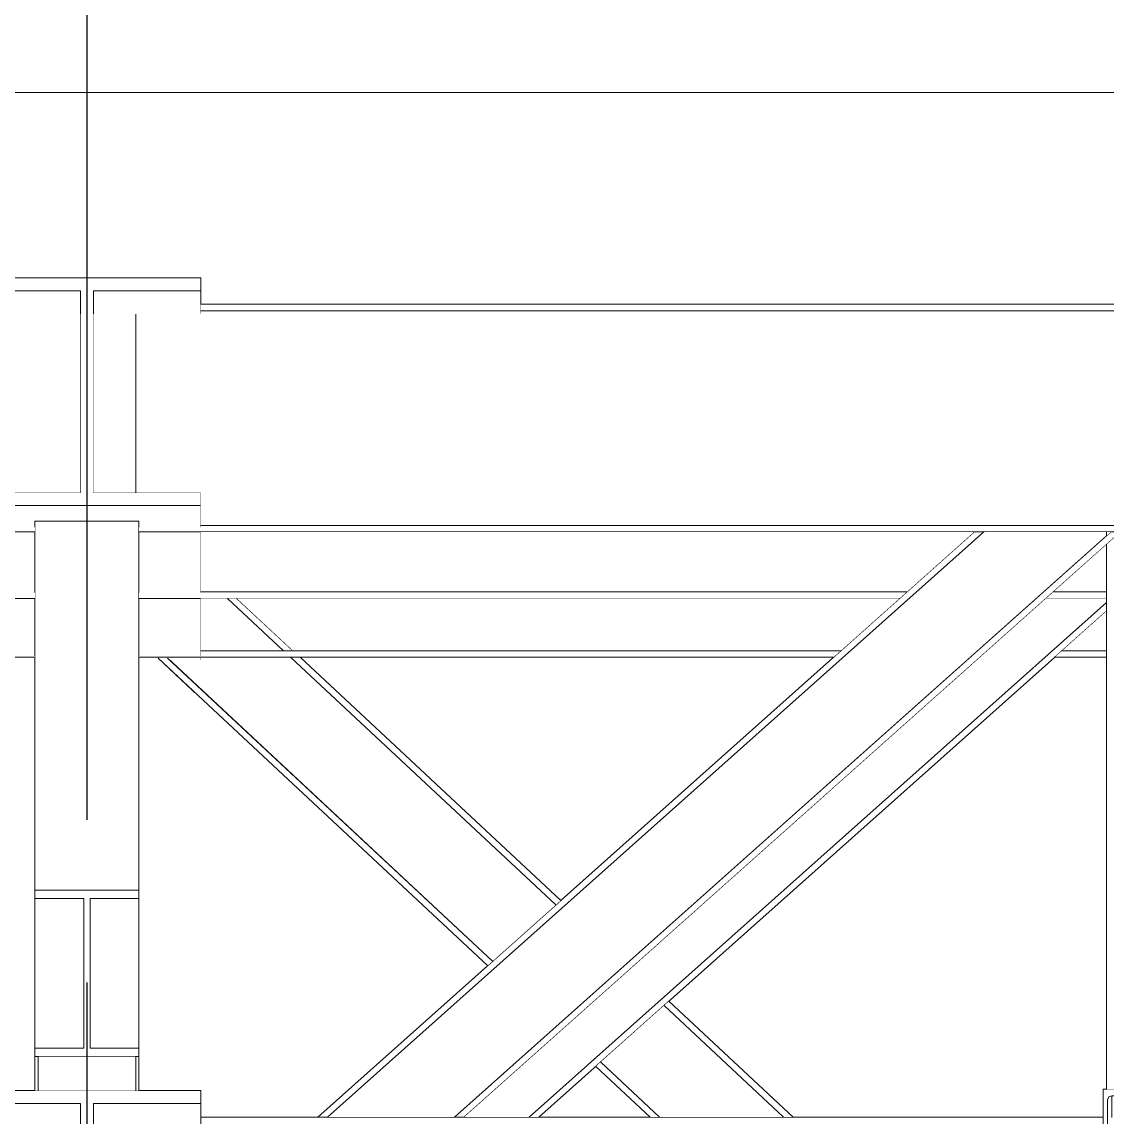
# Model space of a CAD drawing. Extents: x -3080 to 28500, y -1326 to 31609.
# Drawn here: x 18470 to 18636.8, y 28435.1 to 28603.5 of the extents above; entities that cross this region are included whole.
import ezdxf
from ezdxf.xclip import XClip

# ---------------------------------------------------------------- set-up
doc = ezdxf.new("R2010")
doc.units = 0
doc.header["$LTSCALE"] = 100
doc.header["$XCLIPFRAME"] = 2
doc.linetypes.add('188K-SM-07-F10-MECH-CR PIPE-Y2257103$0$X-S-FAB_SL ALL$0$COL-CEN-LIN', pattern=[3.25, 2.5, -0.25, 0.25, -0.25])
doc.linetypes.add('188K-SM-07-F10-MECH-CR PIPE-Y2257103$0$X-S-FAB_SL ALL$0$Wipeout_Contour', pattern=[1, 0, -1])
for name, color, linetype in [('0-xref', 8, 'Continuous'), ('188K-SM-07-F10-MECH-CR PIPE-Y2257103$0$X-S-FAB_SL ALL$0$A-ROOF', 7, 'Continuous'), ('188K-SM-07-F10-MECH-CR PIPE-Y2257103$0$X-S-FAB_SL ALL$0$ASP_1', 1, 'Continuous'), ('188K-SM-07-F10-MECH-CR PIPE-Y2257103$0$X-S-FAB_SL ALL$0$CCL', 15, '188K-SM-07-F10-MECH-CR PIPE-Y2257103$0$X-S-FAB_SL ALL$0$COL-CEN-LIN'), ('188K-SM-07-F10-MECH-CR PIPE-Y2257103$0$X-S-FAB_SL ALL$0$Hattch', 7, 'Continuous'), ('188K-SM-07-F10-MECH-CR PIPE-Y2257103$0$X-S-FAB_SL ALL$0$S-TRUSS', 7, 'Continuous')]:
    doc.layers.add(name, color=color, linetype=linetype)

# ---------------------------------------------------------------- blocks, each defined once
blk = doc.blocks.new('188K-SM-07-F10-MECH-CR PIPE-Y2257103$0$X-S-FAB_SL ALL$0$剖面元素_439_3', base_point=(23061.26, -8263.06))
at = {"color": 254, "linetype": '188K-SM-07-F10-MECH-CR PIPE-Y2257103$0$X-S-FAB_SL ALL$0$Wipeout_Contour', "lineweight": 0, "ltscale": 3803858.743980569}
blk.add_wipeout([(38233.76, -6001.22), (38233.76, -6029.83), (38595.06, -6029.83), (38595.06, -6029.64), (38607.46, -6029.64), (38607.46, -6029.83), (39003.81, -6029.83), (39003.81, -6029.71), (39038.81, -6029.71), (39038.81, -6029.83), (39435.06, -6029.83), (39435.06, -6029.64), (39447.46, -6029.64), (39447.46, -6029.83), (39843.76, -6029.83), (39843.76, -6029.71), (39878.76, -6029.71), (39878.76, -6029.83), (40275.06, -6029.83), (40275.06, -6029.64), (40287.46, -6029.64), (40287.46, -6029.83), (40683.76, -6029.83), (40683.76, -6029.71), (40718.76, -6029.71), (40718.76, -6029.83), (41115.06, -6029.83), (41115.06, -6029.64), (41127.46, -6029.64), (41127.46, -6029.83), (41523.76, -6029.83), (41523.76, -6029.71), (41558.76, -6029.71), (41558.76, -6029.83), (41955.06, -6029.83), (41955.06, -6029.64), (41967.46, -6029.64), (41967.46, -6029.83), (42363.76, -6029.83), (42363.76, -6029.71), (42398.76, -6029.71), (42398.76, -6029.83), (42795.06, -6029.83), (42795.06, -6029.64), (42807.46, -6029.64), (42807.46, -6029.83), (43203.76, -6029.83), (43203.76, -6029.71), (43238.76, -6029.71), (43238.76, -6029.83), (43635.06, -6029.83), (43635.06, -6029.64), (43647.46, -6029.64), (43647.46, -6029.83), (44043.76, -6029.83), (44043.76, -6029.71), (44078.76, -6029.71), (44078.76, -6029.83), (44475.06, -6029.83), (44475.06, -6029.64), (44487.46, -6029.64), (44487.46, -6029.83), (44883.76, -6029.83), (44883.76, -6029.71), (44918.76, -6029.71), (44918.76, -6029.83), (45315.06, -6029.83), (45315.06, -6029.64), (45327.46, -6029.64), (45327.46, -6029.83), (45723.76, -6029.83), (45723.76, -6029.71), (45758.76, -6029.71), (45758.76, -6029.83), (46155.06, -6029.83), (46155.06, -6029.64), (46167.46, -6029.64), (46167.46, -6029.83), (46563.76, -6029.83), (46563.76, -6029.71), (46598.76, -6029.71), (46598.76, -6029.83), (46995.06, -6029.83), (46995.06, -6029.64), (47007.46, -6029.64), (47007.46, -6029.83), (47376.26, -6029.83), (47376.26, -6001.22)], dxfattribs=at).dxf.layer = '188K-SM-07-F10-MECH-CR PIPE-Y2257103$0$X-S-FAB_SL ALL$0$Hattch'
at = {"layer": '188K-SM-07-F10-MECH-CR PIPE-Y2257103$0$X-S-FAB_SL ALL$0$A-ROOF', "color": 6, "lineweight": 0}
blk.add_line((47418.76, -6001.22), (38233.76, -6001.22), dxfattribs=at)
blk = doc.blocks.new('188K-SM-07-F10-MECH-CR PIPE-Y2257103$0$X-S-FAB_SL ALL$0$剖面元素_669_3', base_point=(23061.26, -8263.06))
at = {"layer": '188K-SM-07-F10-MECH-CR PIPE-Y2257103$0$X-S-FAB_SL ALL$0$S-TRUSS', "color": 3, "lineweight": 0}
for p, q in [((41558.76, -6029.71), (41523.76, -6029.71)), ((41540.26, -6062.73), (41523.76, -6062.73)), ((41558.76, -6062.73), (41542.26, -6062.73)), ((41558.76, -6154.69), (41523.76, -6154.69))]:
    blk.add_line(p, q, dxfattribs=at)
at = {"color": 254, "linetype": '188K-SM-07-F10-MECH-CR PIPE-Y2257103$0$X-S-FAB_SL ALL$0$Wipeout_Contour', "lineweight": 0, "ltscale": 167871.915702}
blk.add_wipeout([(41523.76, -6035.28), (41540.26, -6035.28), (41540.26, -6031.71), (41523.76, -6031.71)], dxfattribs=at).dxf.layer = '188K-SM-07-F10-MECH-CR PIPE-Y2257103$0$X-S-FAB_SL ALL$0$Hattch'
at = {"color": 254, "linetype": '188K-SM-07-F10-MECH-CR PIPE-Y2257103$0$X-S-FAB_SL ALL$0$Wipeout_Contour', "lineweight": 0, "ltscale": 167945.147333}
blk.add_wipeout([(41542.26, -6031.71), (41542.26, -6035.28), (41558.76, -6035.28), (41558.76, -6031.71)], dxfattribs=at).dxf.layer = '188K-SM-07-F10-MECH-CR PIPE-Y2257103$0$X-S-FAB_SL ALL$0$Hattch'
at = {"color": 254, "linetype": '188K-SM-07-F10-MECH-CR PIPE-Y2257103$0$X-S-FAB_SL ALL$0$Wipeout_Contour', "lineweight": 0, "ltscale": 167881.120993}
blk.add_wipeout([(41523.76, -6068.78), (41523.76, -6078.15), (41533.26, -6078.15), (41533.26, -6068.78)], dxfattribs=at).dxf.layer = '188K-SM-07-F10-MECH-CR PIPE-Y2257103$0$X-S-FAB_SL ALL$0$Hattch'
at = {"color": 254, "linetype": '188K-SM-07-F10-MECH-CR PIPE-Y2257103$0$X-S-FAB_SL ALL$0$Wipeout_Contour', "lineweight": 0, "ltscale": 167886.9085}
blk.add_wipeout([(41533.26, -6079.02), (41523.76, -6079.02), (41523.76, -6087.89), (41533.26, -6087.89)], dxfattribs=at).dxf.layer = '188K-SM-07-F10-MECH-CR PIPE-Y2257103$0$X-S-FAB_SL ALL$0$Hattch'
at = {"color": 254, "linetype": '188K-SM-07-F10-MECH-CR PIPE-Y2257103$0$X-S-FAB_SL ALL$0$Wipeout_Contour', "lineweight": 0, "ltscale": 167987.832039}
blk.add_wipeout([(41549.26, -6079.02), (41549.26, -6087.89), (41558.76, -6087.89), (41558.76, -6079.02)], dxfattribs=at).dxf.layer = '188K-SM-07-F10-MECH-CR PIPE-Y2257103$0$X-S-FAB_SL ALL$0$Hattch'
at = {"color": 254, "linetype": '188K-SM-07-F10-MECH-CR PIPE-Y2257103$0$X-S-FAB_SL ALL$0$Wipeout_Contour', "lineweight": 0, "ltscale": 167944.514866}
blk.add_wipeout([(41540.26, -6156.69), (41523.76, -6156.69), (41523.76, -6160.26), (41540.26, -6160.26)], dxfattribs=at).dxf.layer = '188K-SM-07-F10-MECH-CR PIPE-Y2257103$0$X-S-FAB_SL ALL$0$Hattch'
at = {"color": 254, "linetype": '188K-SM-07-F10-MECH-CR PIPE-Y2257103$0$X-S-FAB_SL ALL$0$Wipeout_Contour', "lineweight": 0, "ltscale": 168017.714851}
blk.add_wipeout([(41542.26, -6156.69), (41542.26, -6160.26), (41558.76, -6160.26), (41558.76, -6156.69)], dxfattribs=at).dxf.layer = '188K-SM-07-F10-MECH-CR PIPE-Y2257103$0$X-S-FAB_SL ALL$0$Hattch'
at = {"layer": '188K-SM-07-F10-MECH-CR PIPE-Y2257103$0$X-S-FAB_SL ALL$0$S-TRUSS', "color": 3, "lineweight": 0}
for p, q in [((41558.76, -6029.71), (41558.76, -6031.71)), ((41540.26, -6031.71), (41523.76, -6031.71)), ((41540.26, -6031.71), (41540.26, -6062.73)), ((41542.26, -6031.71), (41542.26, -6062.73)), ((41558.76, -6031.71), (41542.26, -6031.71)), ((41558.76, -6154.69), (41558.76, -6156.69)), ((41540.26, -6156.69), (41523.76, -6156.69)), ((41540.26, -6156.69), (41540.26, -6187.71)), ((41542.26, -6156.69), (41542.26, -6187.71)), ((41558.76, -6156.69), (41542.26, -6156.69))]:
    blk.add_line(p, q, dxfattribs=at)
at = {"layer": '188K-SM-07-F10-MECH-CR PIPE-Y2257103$0$X-S-FAB_SL ALL$0$S-TRUSS', "color": 8, "lineweight": 0}
for p, q in [((41558.76, -6031.71), (41558.76, -6035.28)), ((41558.76, -6156.69), (41558.76, -6160.26))]:
    blk.add_line(p, q, dxfattribs=at)
at = {"color": 254, "linetype": '188K-SM-07-F10-MECH-CR PIPE-Y2257103$0$X-S-FAB_SL ALL$0$Wipeout_Contour', "lineweight": 0, "ltscale": 335855.892029}
blk.add_wipeout([(41558.76, -6064.73), (41523.76, -6064.73), (41523.76, -6068.07), (41533.26, -6068.07), (41533.26, -6067.12), (41549.26, -6067.12), (41549.26, -6068.07), (41558.76, -6068.07)], dxfattribs=at).dxf.layer = '188K-SM-07-F10-MECH-CR PIPE-Y2257103$0$X-S-FAB_SL ALL$0$Hattch'
at = {"color": 254, "linetype": '188K-SM-07-F10-MECH-CR PIPE-Y2257103$0$X-S-FAB_SL ALL$0$Wipeout_Contour', "lineweight": 0, "ltscale": 335779.186107}
blk.add_wipeout([(41523.76, -6088.06), (41523.76, -6088.46), (41528.61, -6088.46), (41528.86, -6088.22), (41530.33, -6088.22), (41524.59, -6093.57), (41533.26, -6093.57), (41533.26, -6088.06)], dxfattribs=at).dxf.layer = '188K-SM-07-F10-MECH-CR PIPE-Y2257103$0$X-S-FAB_SL ALL$0$Hattch'
at = {"color": 254, "linetype": '188K-SM-07-F10-MECH-CR PIPE-Y2257103$0$X-S-FAB_SL ALL$0$Wipeout_Contour', "lineweight": 0, "ltscale": 335983.976787}
blk.add_wipeout([(41549.26, -6088.06), (41549.26, -6093.57), (41557.93, -6093.57), (41552.2, -6088.22), (41553.67, -6088.22), (41553.92, -6088.46), (41558.76, -6088.46), (41558.76, -6088.06)], dxfattribs=at).dxf.layer = '188K-SM-07-F10-MECH-CR PIPE-Y2257103$0$X-S-FAB_SL ALL$0$Hattch'
at = {"layer": '188K-SM-07-F10-MECH-CR PIPE-Y2257103$0$X-S-FAB_SL ALL$0$S-TRUSS', "color": 3, "lineweight": 0}
for p, q in [((41558.76, -6062.73), (41558.76, -6064.73)), ((41558.76, -6064.73), (41523.76, -6064.73))]:
    blk.add_line(p, q, dxfattribs=at)
at = {"layer": '188K-SM-07-F10-MECH-CR PIPE-Y2257103$0$X-S-FAB_SL ALL$0$S-TRUSS', "color": 8, "lineweight": 0}
for p, q in [((41558.76, -6079.02), (41558.76, -6087.89)), ((41558.76, -6088.06), (41558.76, -6088.46))]:
    blk.add_line(p, q, dxfattribs=at)
at = {"color": 254, "linetype": '188K-SM-07-F10-MECH-CR PIPE-Y2257103$0$X-S-FAB_SL ALL$0$Wipeout_Contour', "lineweight": 0, "ltscale": 167982.04802}
blk.add_wipeout([(41549.26, -6068.78), (41549.26, -6078.15), (41558.76, -6078.15), (41558.76, -6068.78)], dxfattribs=at).dxf.layer = '188K-SM-07-F10-MECH-CR PIPE-Y2257103$0$X-S-FAB_SL ALL$0$Hattch'
at = {"layer": '188K-SM-07-F10-MECH-CR PIPE-Y2257103$0$X-S-FAB_SL ALL$0$S-TRUSS', "color": 8, "lineweight": 0}
for p, q in [((41558.76, -6064.73), (41558.76, -6068.07)), ((41558.76, -6068.78), (41558.76, -6078.15))]:
    blk.add_line(p, q, dxfattribs=at)
blk = doc.blocks.new('188K-SM-07-F10-MECH-CR PIPE-Y2257103$0$X-S-FAB_SL ALL$0$剖面元素_670_3', base_point=(23061.26, -8263.06))
at = {"color": 254, "linetype": '188K-SM-07-F10-MECH-CR PIPE-Y2257103$0$X-S-FAB_SL ALL$0$Wipeout_Contour', "lineweight": 0, "ltscale": 167938.433167}
blk.add_wipeout([(41533.26, -6103.41), (41549.26, -6103.41), (41549.26, -6067.12), (41533.26, -6067.12)], dxfattribs=at).dxf.layer = '188K-SM-07-F10-MECH-CR PIPE-Y2257103$0$X-S-FAB_SL ALL$0$Hattch'
at = {"color": 254, "linetype": '188K-SM-07-F10-MECH-CR PIPE-Y2257103$0$X-S-FAB_SL ALL$0$Wipeout_Contour', "lineweight": 0, "ltscale": 167951.529285}
blk.add_wipeout([(41533.26, -6125.14), (41533.26, -6148.18), (41540.76, -6148.18), (41540.76, -6125.14)], dxfattribs=at).dxf.layer = '188K-SM-07-F10-MECH-CR PIPE-Y2257103$0$X-S-FAB_SL ALL$0$Hattch'
at = {"color": 254, "linetype": '188K-SM-07-F10-MECH-CR PIPE-Y2257103$0$X-S-FAB_SL ALL$0$Wipeout_Contour', "lineweight": 0, "ltscale": 167985.164264}
blk.add_wipeout([(41541.76, -6148.18), (41549.26, -6148.18), (41549.26, -6125.14), (41541.76, -6125.14)], dxfattribs=at).dxf.layer = '188K-SM-07-F10-MECH-CR PIPE-Y2257103$0$X-S-FAB_SL ALL$0$Hattch'
at = {"color": 254, "linetype": '188K-SM-07-F10-MECH-CR PIPE-Y2257103$0$X-S-FAB_SL ALL$0$Wipeout_Contour', "lineweight": 0, "ltscale": 167946.696626}
blk.add_wipeout([(41533.26, -6149.46), (41533.26, -6154.69), (41533.76, -6154.69), (41533.76, -6149.46)], dxfattribs=at).dxf.layer = '188K-SM-07-F10-MECH-CR PIPE-Y2257103$0$X-S-FAB_SL ALL$0$Hattch'
at = {"color": 254, "linetype": '188K-SM-07-F10-MECH-CR PIPE-Y2257103$0$X-S-FAB_SL ALL$0$Wipeout_Contour', "lineweight": 0, "ltscale": 168008.02771}
blk.add_wipeout([(41548.76, -6154.69), (41549.26, -6154.69), (41549.26, -6149.46), (41548.76, -6149.46)], dxfattribs=at).dxf.layer = '188K-SM-07-F10-MECH-CR PIPE-Y2257103$0$X-S-FAB_SL ALL$0$Hattch'
at = {"layer": '188K-SM-07-F10-MECH-CR PIPE-Y2257103$0$X-S-FAB_SL ALL$0$S-TRUSS', "color": 8, "lineweight": 0}
for p, q in [((41549.26, -6067.12), (41533.26, -6067.12)), ((41533.26, -6148.18), (41533.26, -6125.14)), ((41549.26, -6148.18), (41549.26, -6125.14)), ((41533.26, -6149.46), (41533.26, -6154.69)), ((41549.26, -6149.46), (41549.26, -6154.69))]:
    blk.add_line(p, q, dxfattribs=at)
at = {"layer": '188K-SM-07-F10-MECH-CR PIPE-Y2257103$0$X-S-FAB_SL ALL$0$S-TRUSS', "color": 3, "lineweight": 0}
for p, q in [((41540.76, -6125.14), (41533.26, -6125.14)), ((41540.76, -6125.14), (41540.76, -6148.18)), ((41541.76, -6125.14), (41541.76, -6148.18)), ((41549.26, -6125.14), (41541.76, -6125.14)), ((41533.26, -6148.18), (41533.26, -6149.46)), ((41540.76, -6148.18), (41533.26, -6148.18)), ((41549.26, -6148.18), (41541.76, -6148.18)), ((41549.26, -6148.18), (41549.26, -6149.46)), ((41549.26, -6149.46), (41533.26, -6149.46))]:
    blk.add_line(p, q, dxfattribs=at)
at = {"color": 254, "linetype": '188K-SM-07-F10-MECH-CR PIPE-Y2257103$0$X-S-FAB_SL ALL$0$Wipeout_Contour', "lineweight": 0, "ltscale": 167954.909714}
blk.add_wipeout([(41533.26, -6103.41), (41533.26, -6123.86), (41549.26, -6123.86), (41549.26, -6103.41)], dxfattribs=at).dxf.layer = '188K-SM-07-F10-MECH-CR PIPE-Y2257103$0$X-S-FAB_SL ALL$0$Hattch'
at = {"layer": '188K-SM-07-F10-MECH-CR PIPE-Y2257103$0$X-S-FAB_SL ALL$0$S-TRUSS', "color": 8, "lineweight": 0}
for p, q in [((41533.26, -6103.41), (41533.26, -6067.12)), ((41549.26, -6103.41), (41549.26, -6067.12)), ((41533.26, -6123.86), (41533.26, -6103.41)), ((41549.26, -6123.86), (41549.26, -6103.41))]:
    blk.add_line(p, q, dxfattribs=at)
at = {"layer": '188K-SM-07-F10-MECH-CR PIPE-Y2257103$0$X-S-FAB_SL ALL$0$S-TRUSS', "color": 3, "lineweight": 0}
for p, q in [((41533.26, -6123.86), (41533.26, -6125.14)), ((41549.26, -6123.86), (41533.26, -6123.86)), ((41549.26, -6123.86), (41549.26, -6125.14))]:
    blk.add_line(p, q, dxfattribs=at)
blk = doc.blocks.new('188K-SM-07-F10-MECH-CR PIPE-Y2257103$0$X-S-FAB_SL ALL$0$剖面元素_751_3', base_point=(23061.26, -8263.06))
at = {"color": 254, "linetype": '188K-SM-07-F10-MECH-CR PIPE-Y2257103$0$X-S-FAB_SL ALL$0$Wipeout_Contour', "lineweight": 0, "ltscale": 997549.518285}
blk.add_wipeout([(40708.76, -6062.73), (40718.76, -6062.73), (40718.76, -6067.78), (41523.76, -6067.78), (41523.76, -6062.73), (41540.26, -6062.73), (41540.26, -6035.28), (41523.76, -6035.28), (41523.76, -6034.78), (41121.51, -6034.78), (41121.51, -6053.35), (41121.6, -6053.56), (41121.81, -6053.65), (41127.46, -6053.65), (41127.46, -6058.04), (41115.06, -6058.04), (41115.06, -6053.65), (41120.71, -6053.65), (41120.93, -6053.56), (41121.01, -6053.35), (41121.01, -6034.78), (40718.76, -6034.78), (40718.76, -6035.28), (40708.76, -6035.28)], dxfattribs=at).dxf.layer = '188K-SM-07-F10-MECH-CR PIPE-Y2257103$0$X-S-FAB_SL ALL$0$Hattch'
at = {"color": 254, "linetype": '188K-SM-07-F10-MECH-CR PIPE-Y2257103$0$X-S-FAB_SL ALL$0$Wipeout_Contour', "lineweight": 0, "ltscale": 167934.290378}
blk.add_wipeout([(41542.26, -6062.73), (41548.76, -6062.73), (41548.76, -6035.28), (41542.26, -6035.28)], dxfattribs=at).dxf.layer = '188K-SM-07-F10-MECH-CR PIPE-Y2257103$0$X-S-FAB_SL ALL$0$Hattch'
at = {"color": 254, "linetype": '188K-SM-07-F10-MECH-CR PIPE-Y2257103$0$X-S-FAB_SL ALL$0$Wipeout_Contour', "lineweight": 0, "ltscale": 332532.904657}
blk.add_wipeout([(40709.26, -6068.78), (41533.26, -6068.78), (41533.26, -6068.07), (41523.76, -6068.07), (41523.76, -6067.78), (40718.76, -6067.78), (40718.76, -6068.07), (40709.26, -6068.07)], dxfattribs=at).dxf.layer = '188K-SM-07-F10-MECH-CR PIPE-Y2257103$0$X-S-FAB_SL ALL$0$Hattch'
at = {"layer": '188K-SM-07-F10-MECH-CR PIPE-Y2257103$0$X-S-FAB_SL ALL$0$S-TRUSS', "color": 8, "lineweight": 0}
blk.add_line((41533.26, -6068.78), (41419.88, -6068.78), dxfattribs=at)
blk = doc.blocks.new('188K-SM-07-F10-MECH-CR PIPE-Y2257103$0$X-S-FAB_SL ALL$0$剖面元素_754_3', base_point=(23061.26, -8263.06))
at = {"color": 254, "linetype": '188K-SM-07-F10-MECH-CR PIPE-Y2257103$0$X-S-FAB_SL ALL$0$Wipeout_Contour', "lineweight": 0, "ltscale": 251631.66968}
blk.add_wipeout([(41430.24, -6078.02), (41431.36, -6079.02), (41533.26, -6079.02), (41533.26, -6078.15), (41523.76, -6078.15), (41523.76, -6078.02)], dxfattribs=at).dxf.layer = '188K-SM-07-F10-MECH-CR PIPE-Y2257103$0$X-S-FAB_SL ALL$0$Hattch'
at = {"layer": '188K-SM-07-F10-MECH-CR PIPE-Y2257103$0$X-S-FAB_SL ALL$0$S-TRUSS', "color": 8, "lineweight": 0}
blk.add_line((41533.26, -6079.02), (41431.36, -6079.02), dxfattribs=at)
blk = doc.blocks.new('188K-SM-07-F10-MECH-CR PIPE-Y2257103$0$X-S-FAB_SL ALL$0$剖面元素_757_3', base_point=(23061.26, -8263.06))
at = {"layer": '188K-SM-07-F10-MECH-CR PIPE-Y2257103$0$X-S-FAB_SL ALL$0$S-TRUSS', "color": 8, "lineweight": 0}
for p, q in [((41558.76, -6158.78), (41576.74, -6158.78)), ((41578.24, -6158.78), (41597.77, -6158.78)), ((41599.27, -6158.78), (41697.51, -6158.78))]:
    blk.add_line(p, q, dxfattribs=at)
at = {"color": 254, "linetype": '188K-SM-07-F10-MECH-CR PIPE-Y2257103$0$X-S-FAB_SL ALL$0$Wipeout_Contour', "lineweight": 0, "ltscale": 338330.64586}
blk.add_wipeout([(41558.76, -6034.78), (41961.01, -6034.78), (41961.01, -6034.09), (41960.93, -6033.88), (41960.71, -6033.79), (41955.06, -6033.79), (41955.06, -6033.78), (41558.76, -6033.78)], dxfattribs=at).dxf.layer = '188K-SM-07-F10-MECH-CR PIPE-Y2257103$0$X-S-FAB_SL ALL$0$Hattch'
at = {"layer": '188K-SM-07-F10-MECH-CR PIPE-Y2257103$0$X-S-FAB_SL ALL$0$S-TRUSS', "color": 8, "lineweight": 0}
blk.add_line((41955.06, -6033.78), (41558.76, -6033.78), dxfattribs=at)
at = {"color": 254, "linetype": '188K-SM-07-F10-MECH-CR PIPE-Y2257103$0$X-S-FAB_SL ALL$0$Wipeout_Contour', "lineweight": 0, "ltscale": 1017498.9825217}
blk.add_wipeout([(41548.76, -6035.28), (41548.76, -6062.73), (41558.76, -6062.73), (41558.76, -6067.78), (42363.76, -6067.78), (42363.76, -6062.73), (42380.26, -6062.73), (42380.26, -6035.28), (42363.76, -6035.28), (42363.76, -6034.78), (41961.51, -6034.78), (41961.51, -6053.35), (41961.6, -6053.56), (41961.81, -6053.65), (41967.46, -6053.65), (41967.46, -6058.04), (41955.06, -6058.04), (41955.06, -6053.65), (41960.71, -6053.65), (41960.93, -6053.56), (41961.01, -6053.35), (41961.01, -6034.78), (41558.76, -6034.78), (41558.76, -6035.28)], dxfattribs=at).dxf.layer = '188K-SM-07-F10-MECH-CR PIPE-Y2257103$0$X-S-FAB_SL ALL$0$Hattch'
at = {"layer": '188K-SM-07-F10-MECH-CR PIPE-Y2257103$0$X-S-FAB_SL ALL$0$S-TRUSS', "color": 8, "lineweight": 0}
for p, q in [((41548.76, -6035.28), (41548.76, -6062.73)), ((41961.01, -6034.78), (41558.76, -6034.78))]:
    blk.add_line(p, q, dxfattribs=at)
at = {"color": 254, "linetype": '188K-SM-07-F10-MECH-CR PIPE-Y2257103$0$X-S-FAB_SL ALL$0$Wipeout_Contour', "lineweight": 0, "ltscale": 339182.311669}
blk.add_wipeout([(41549.26, -6068.07), (41549.26, -6068.78), (42373.26, -6068.78), (42373.26, -6068.07), (42363.76, -6068.07), (42363.76, -6067.78), (41558.76, -6067.78), (41558.76, -6068.07)], dxfattribs=at).dxf.layer = '188K-SM-07-F10-MECH-CR PIPE-Y2257103$0$X-S-FAB_SL ALL$0$Hattch'
at = {"layer": '188K-SM-07-F10-MECH-CR PIPE-Y2257103$0$X-S-FAB_SL ALL$0$S-TRUSS', "color": 8, "lineweight": 0}
for p, q in [((42363.76, -6067.78), (41558.76, -6067.78)), ((41677.65, -6068.78), (41549.26, -6068.78)), ((41698.68, -6068.78), (41679.15, -6068.78))]:
    blk.add_line(p, q, dxfattribs=at)
blk = doc.blocks.new('188K-SM-07-F10-MECH-CR PIPE-Y2257103$0$X-S-FAB_SL ALL$0$剖面元素_759_3', base_point=(23061.26, -8263.06))
at = {"color": 254, "linetype": '188K-SM-07-F10-MECH-CR PIPE-Y2257103$0$X-S-FAB_SL ALL$0$Wipeout_Contour', "lineweight": 0, "ltscale": 168298.157393}
blk.add_wipeout([(41576.74, -6158.78), (41578.24, -6158.78), (41679.15, -6068.78), (41677.65, -6068.78)], dxfattribs=at).dxf.layer = '188K-SM-07-F10-MECH-CR PIPE-Y2257103$0$X-S-FAB_SL ALL$0$Hattch'
at = {"color": 254, "linetype": '188K-SM-07-F10-MECH-CR PIPE-Y2257103$0$X-S-FAB_SL ALL$0$Wipeout_Contour', "lineweight": 0, "ltscale": 168381.398424}
blk.add_wipeout([(41597.77, -6158.78), (41599.27, -6158.78), (41700.19, -6068.78), (41698.68, -6068.78)], dxfattribs=at).dxf.layer = '188K-SM-07-F10-MECH-CR PIPE-Y2257103$0$X-S-FAB_SL ALL$0$Hattch'
at = {"color": 254, "linetype": '188K-SM-07-F10-MECH-CR PIPE-Y2257103$0$X-S-FAB_SL ALL$0$Wipeout_Contour', "lineweight": 0, "ltscale": 210475.958336}
blk.add_wipeout([(41578.24, -6158.78), (41597.77, -6158.78), (41698.01, -6069.38), (41698.01, -6068.78), (41679.15, -6068.78)], dxfattribs=at).dxf.layer = '188K-SM-07-F10-MECH-CR PIPE-Y2257103$0$X-S-FAB_SL ALL$0$Hattch'
at = {"layer": '188K-SM-07-F10-MECH-CR PIPE-Y2257103$0$X-S-FAB_SL ALL$0$S-TRUSS', "color": 8, "lineweight": 0}
for p, q in [((41576.74, -6158.78), (41677.65, -6068.78)), ((41578.24, -6158.78), (41679.15, -6068.78)), ((41597.77, -6158.78), (41698.68, -6068.78)), ((41599.27, -6158.78), (41700.19, -6068.78)), ((41677.65, -6068.78), (41679.15, -6068.78)), ((41698.68, -6068.78), (41700.19, -6068.78)), ((41576.74, -6158.78), (41578.24, -6158.78)), ((41597.77, -6158.78), (41599.27, -6158.78))]:
    blk.add_line(p, q, dxfattribs=at)
blk = doc.blocks.new('188K-SM-07-F10-MECH-CR PIPE-Y2257103$0$X-S-FAB_SL ALL$0$剖面元素_760_3', base_point=(23061.26, -8263.06))
at = {"color": 254, "linetype": '188K-SM-07-F10-MECH-CR PIPE-Y2257103$0$X-S-FAB_SL ALL$0$Wipeout_Contour', "lineweight": 0, "ltscale": 168225.928422}
blk.add_wipeout([(41558.76, -6068.78), (41558.76, -6078.02), (41667.29, -6078.02), (41677.65, -6068.78)], dxfattribs=at).dxf.layer = '188K-SM-07-F10-MECH-CR PIPE-Y2257103$0$X-S-FAB_SL ALL$0$Hattch'
at = {"color": 254, "linetype": '188K-SM-07-F10-MECH-CR PIPE-Y2257103$0$X-S-FAB_SL ALL$0$Wipeout_Contour', "lineweight": 0, "ltscale": 126406.403449}
blk.add_wipeout([(41698.01, -6070.72), (41689.83, -6078.02), (41698.01, -6078.02)], dxfattribs=at).dxf.layer = '188K-SM-07-F10-MECH-CR PIPE-Y2257103$0$X-S-FAB_SL ALL$0$Hattch'
at = {"color": 254, "linetype": '188K-SM-07-F10-MECH-CR PIPE-Y2257103$0$X-S-FAB_SL ALL$0$Wipeout_Contour', "lineweight": 0, "ltscale": 252201.149129}
blk.add_wipeout([(41549.26, -6078.15), (41549.26, -6079.02), (41666.17, -6079.02), (41667.29, -6078.02), (41558.76, -6078.02), (41558.76, -6078.15)], dxfattribs=at).dxf.layer = '188K-SM-07-F10-MECH-CR PIPE-Y2257103$0$X-S-FAB_SL ALL$0$Hattch'
at = {"color": 254, "linetype": '188K-SM-07-F10-MECH-CR PIPE-Y2257103$0$X-S-FAB_SL ALL$0$Wipeout_Contour', "lineweight": 0, "ltscale": 168537.497306}
blk.add_wipeout([(41688.71, -6079.02), (41698.01, -6079.02), (41698.01, -6078.02), (41689.83, -6078.02)], dxfattribs=at).dxf.layer = '188K-SM-07-F10-MECH-CR PIPE-Y2257103$0$X-S-FAB_SL ALL$0$Hattch'
at = {"layer": '188K-SM-07-F10-MECH-CR PIPE-Y2257103$0$X-S-FAB_SL ALL$0$S-TRUSS', "color": 8, "lineweight": 0}
for p, q in [((41667.29, -6078.02), (41558.76, -6078.02)), ((41698.01, -6078.02), (41689.83, -6078.02)), ((41666.17, -6079.02), (41549.26, -6079.02)), ((41698.01, -6079.02), (41688.71, -6079.02))]:
    blk.add_line(p, q, dxfattribs=at)
blk = doc.blocks.new('188K-SM-07-F10-MECH-CR PIPE-Y2257103$0$X-S-FAB_SL ALL$0$剖面元素_762_3', base_point=(23061.26, -8263.06))
at = {"color": 254, "linetype": '188K-SM-07-F10-MECH-CR PIPE-Y2257103$0$X-S-FAB_SL ALL$0$Wipeout_Contour', "lineweight": 0, "ltscale": 168404.602315}
blk.add_wipeout([(41698.01, -6079.62), (41609.25, -6158.78), (41610.75, -6158.78), (41698.01, -6080.96)], dxfattribs=at).dxf.layer = '188K-SM-07-F10-MECH-CR PIPE-Y2257103$0$X-S-FAB_SL ALL$0$Hattch'
at = {"color": 254, "linetype": '188K-SM-07-F10-MECH-CR PIPE-Y2257103$0$X-S-FAB_SL ALL$0$Wipeout_Contour', "lineweight": 0, "ltscale": 210522.001675}
blk.add_wipeout([(41599.27, -6158.78), (41609.25, -6158.78), (41698.01, -6079.62), (41698.01, -6079.02), (41688.71, -6079.02)], dxfattribs=at).dxf.layer = '188K-SM-07-F10-MECH-CR PIPE-Y2257103$0$X-S-FAB_SL ALL$0$Hattch'
at = {"layer": '188K-SM-07-F10-MECH-CR PIPE-Y2257103$0$X-S-FAB_SL ALL$0$S-TRUSS', "color": 8, "lineweight": 0}
for p, q in [((41609.25, -6158.78), (41698.01, -6079.62)), ((41610.75, -6158.78), (41698.01, -6080.96))]:
    blk.add_line(p, q, dxfattribs=at)
blk = doc.blocks.new('188K-SM-07-F10-MECH-CR PIPE-Y2257103$0$X-S-FAB_SL ALL$0$剖面元素_1502_3', base_point=(23061.26, -8263.06))
at = {"color": 254, "linetype": '188K-SM-07-F10-MECH-CR PIPE-Y2257103$0$X-S-FAB_SL ALL$0$Wipeout_Contour', "lineweight": 0, "ltscale": 168602.907618}
blk.add_wipeout([(41698.35, -6155.68), (41698.35, -6159.03), (41698.81, -6158.84), (41698.81, -6155.49)], dxfattribs=at).dxf.layer = '188K-SM-07-F10-MECH-CR PIPE-Y2257103$0$X-S-FAB_SL ALL$0$Hattch'
at = {"color": 254, "linetype": '188K-SM-07-F10-MECH-CR PIPE-Y2257103$0$X-S-FAB_SL ALL$0$Wipeout_Contour', "lineweight": 0, "ltscale": 168627.79552}
blk.add_wipeout([(41704.82, -6155.3), (41704.82, -6158.78), (41705.01, -6158.78), (41705.01, -6154.84)], dxfattribs=at).dxf.layer = '188K-SM-07-F10-MECH-CR PIPE-Y2257103$0$X-S-FAB_SL ALL$0$Hattch'
at = {"color": 254, "linetype": '188K-SM-07-F10-MECH-CR PIPE-Y2257103$0$X-S-FAB_SL ALL$0$Wipeout_Contour', "lineweight": 0, "ltscale": 168621.71878}
blk.add_wipeout([(41705.01, -6169.5), (41697.51, -6169.5), (41697.51, -6173.08), (41705.01, -6173.08)], dxfattribs=at).dxf.layer = '188K-SM-07-F10-MECH-CR PIPE-Y2257103$0$X-S-FAB_SL ALL$0$Hattch'
at = {"layer": '188K-SM-07-F10-MECH-CR PIPE-Y2257103$0$X-S-FAB_SL ALL$0$S-TRUSS', "color": 8, "lineweight": 0}
for p, q in [((41697.51, -6169.5), (41697.51, -6173.08)), ((41705.01, -6169.5), (41705.01, -6173.08))]:
    blk.add_line(p, q, dxfattribs=at)
at = {"layer": '188K-SM-07-F10-MECH-CR PIPE-Y2257103$0$X-S-FAB_SL ALL$0$S-TRUSS', "color": 2, "lineweight": 0}
blk.add_line((41705.01, -6169.5), (41697.51, -6169.5), dxfattribs=at)
at = {"layer": '188K-SM-07-F10-MECH-CR PIPE-Y2257103$0$X-S-FAB_SL ALL$0$S-TRUSS', "color": 2, "lineweight": 0, "flags": 128}
for points in [[(41698.35, -6168.31), (41698.81, -6168.5), (41704.36, -6168.5), (41704.82, -6168.69)], [(41704.82, -6168.69), (41705.01, -6169.15), (41705.01, -6169.5)]]:
    blk.add_lwpolyline(points, dxfattribs=at)
at = {"color": 254, "linetype": '188K-SM-07-F10-MECH-CR PIPE-Y2257103$0$X-S-FAB_SL ALL$0$Wipeout_Contour', "lineweight": 0, "ltscale": 168601.811578}
blk.add_wipeout([(41698.16, -6159.49), (41698.35, -6159.03), (41698.35, -6155.68), (41698.16, -6156.14)], dxfattribs=at).dxf.layer = '188K-SM-07-F10-MECH-CR PIPE-Y2257103$0$X-S-FAB_SL ALL$0$Hattch'
at = {"color": 254, "linetype": '188K-SM-07-F10-MECH-CR PIPE-Y2257103$0$X-S-FAB_SL ALL$0$Wipeout_Contour', "lineweight": 0, "ltscale": 210783.665388}
blk.add_wipeout([(41704.36, -6158.84), (41704.51, -6158.78), (41704.82, -6158.78), (41704.82, -6155.3), (41704.36, -6155.49)], dxfattribs=at).dxf.layer = '188K-SM-07-F10-MECH-CR PIPE-Y2257103$0$X-S-FAB_SL ALL$0$Hattch'
at = {"layer": '188K-SM-07-F10-MECH-CR PIPE-Y2257103$0$X-S-FAB_SL ALL$0$S-TRUSS', "color": 2, "lineweight": 0}
for p, q in [((41697.51, -6154.49), (41697.51, -6169.5)), ((41705.01, -6154.49), (41697.51, -6154.49))]:
    blk.add_line(p, q, dxfattribs=at)
at = {"color": 254, "linetype": '188K-SM-07-F10-MECH-CR PIPE-Y2257103$0$X-S-FAB_SL ALL$0$Wipeout_Contour', "lineweight": 0, "ltscale": 168614.742316}
blk.add_wipeout([(41698.81, -6155.49), (41698.81, -6158.84), (41704.36, -6158.84), (41704.36, -6155.49)], dxfattribs=at).dxf.layer = '188K-SM-07-F10-MECH-CR PIPE-Y2257103$0$X-S-FAB_SL ALL$0$Hattch'
at = {"layer": '188K-SM-07-F10-MECH-CR PIPE-Y2257103$0$X-S-FAB_SL ALL$0$S-TRUSS', "color": 8, "lineweight": 0}
for p, q in [((41698.81, -6155.49), (41698.81, -6158.84)), ((41704.36, -6155.49), (41704.36, -6158.84)), ((41705.01, -6154.84), (41705.01, -6158.78))]:
    blk.add_line(p, q, dxfattribs=at)
at = {"layer": '188K-SM-07-F10-MECH-CR PIPE-Y2257103$0$X-S-FAB_SL ALL$0$S-TRUSS', "color": 2, "lineweight": 0, "flags": 128}
for points in [[(41698.35, -6155.68), (41698.16, -6156.14), (41698.16, -6167.85), (41698.35, -6168.31)], [(41704.82, -6155.3), (41704.36, -6155.49), (41698.81, -6155.49), (41698.35, -6155.68)], [(41705.01, -6154.49), (41705.01, -6154.84), (41704.82, -6155.3)]]:
    blk.add_lwpolyline(points, dxfattribs=at)
blk = doc.blocks.new('188K-SM-07-F10-MECH-CR PIPE-Y2257103$0$X-S-FAB_SL ALL$0$剖面元素_1678_3', base_point=(23061.26, -8263.06))
at = {"color": 254, "linetype": '188K-SM-07-F10-MECH-CR PIPE-Y2257103$0$X-S-FAB_SL ALL$0$Wipeout_Contour', "lineweight": 0, "ltscale": 168042.563348}
blk.add_wipeout([(41562.86, -6079.02), (41571.48, -6087.06), (41572.95, -6087.06), (41564.32, -6079.02)], dxfattribs=at).dxf.layer = '188K-SM-07-F10-MECH-CR PIPE-Y2257103$0$X-S-FAB_SL ALL$0$Hattch'
at = {"color": 254, "linetype": '188K-SM-07-F10-MECH-CR PIPE-Y2257103$0$X-S-FAB_SL ALL$0$Wipeout_Contour', "lineweight": 0, "ltscale": 168157.747694}
blk.add_wipeout([(41574.02, -6088.06), (41572.55, -6088.06), (41613.35, -6126.12), (41614.1, -6125.46)], dxfattribs=at).dxf.layer = '188K-SM-07-F10-MECH-CR PIPE-Y2257103$0$X-S-FAB_SL ALL$0$Hattch'
at = {"color": 254, "linetype": '188K-SM-07-F10-MECH-CR PIPE-Y2257103$0$X-S-FAB_SL ALL$0$Wipeout_Contour', "lineweight": 0, "ltscale": 168365.816856}
blk.add_wipeout([(41630.73, -6140.97), (41629.98, -6141.63), (41648.36, -6158.78), (41649.83, -6158.78)], dxfattribs=at).dxf.layer = '188K-SM-07-F10-MECH-CR PIPE-Y2257103$0$X-S-FAB_SL ALL$0$Hattch'
at = {"color": 254, "linetype": '188K-SM-07-F10-MECH-CR PIPE-Y2257103$0$X-S-FAB_SL ALL$0$Wipeout_Contour', "lineweight": 0, "ltscale": 168023.698469}
blk.add_wipeout([(41558.76, -6079.02), (41558.76, -6087.06), (41571.48, -6087.06), (41562.86, -6079.02)], dxfattribs=at).dxf.layer = '188K-SM-07-F10-MECH-CR PIPE-Y2257103$0$X-S-FAB_SL ALL$0$Hattch'
at = {"color": 254, "linetype": '188K-SM-07-F10-MECH-CR PIPE-Y2257103$0$X-S-FAB_SL ALL$0$Wipeout_Contour', "lineweight": 0, "ltscale": 252134.139042}
blk.add_wipeout([(41558.76, -6088.46), (41553.92, -6088.46), (41603.61, -6134.81), (41613.35, -6126.12), (41572.55, -6088.06), (41558.76, -6088.06)], dxfattribs=at).dxf.layer = '188K-SM-07-F10-MECH-CR PIPE-Y2257103$0$X-S-FAB_SL ALL$0$Hattch'
at = {"color": 254, "linetype": '188K-SM-07-F10-MECH-CR PIPE-Y2257103$0$X-S-FAB_SL ALL$0$Wipeout_Contour', "lineweight": 0, "ltscale": 168336.861329}
blk.add_wipeout([(41629.98, -6141.63), (41620.24, -6150.32), (41629.3, -6158.78), (41648.36, -6158.78)], dxfattribs=at).dxf.layer = '188K-SM-07-F10-MECH-CR PIPE-Y2257103$0$X-S-FAB_SL ALL$0$Hattch'
at = {"layer": '188K-SM-07-F10-MECH-CR PIPE-Y2257103$0$X-S-FAB_SL ALL$0$S-TRUSS', "color": 8, "lineweight": 0}
for p, q in [((41571.48, -6087.06), (41562.86, -6079.02)), ((41572.95, -6087.06), (41564.32, -6079.02)), ((41649.83, -6158.78), (41630.73, -6140.97))]:
    blk.add_line(p, q, dxfattribs=at)
at = {"color": 254, "linetype": '188K-SM-07-F10-MECH-CR PIPE-Y2257103$0$X-S-FAB_SL ALL$0$Wipeout_Contour', "lineweight": 0, "ltscale": 168099.489632}
blk.add_wipeout([(41553.67, -6088.22), (41552.2, -6088.22), (41602.86, -6135.48), (41603.61, -6134.81)], dxfattribs=at).dxf.layer = '188K-SM-07-F10-MECH-CR PIPE-Y2257103$0$X-S-FAB_SL ALL$0$Hattch'
at = {"color": 254, "linetype": '188K-SM-07-F10-MECH-CR PIPE-Y2257103$0$X-S-FAB_SL ALL$0$Wipeout_Contour', "lineweight": 0, "ltscale": 168307.227429}
blk.add_wipeout([(41619.49, -6150.99), (41627.84, -6158.78), (41629.3, -6158.78), (41620.24, -6150.32)], dxfattribs=at).dxf.layer = '188K-SM-07-F10-MECH-CR PIPE-Y2257103$0$X-S-FAB_SL ALL$0$Hattch'
at = {"layer": '188K-SM-07-F10-MECH-CR PIPE-Y2257103$0$X-S-FAB_SL ALL$0$S-TRUSS', "color": 8, "lineweight": 0}
for p, q in [((41602.86, -6135.48), (41552.2, -6088.22)), ((41603.61, -6134.81), (41553.67, -6088.22)), ((41613.35, -6126.12), (41572.55, -6088.06)), ((41614.1, -6125.46), (41574.02, -6088.06)), ((41648.36, -6158.78), (41629.98, -6141.63)), ((41629.3, -6158.78), (41620.24, -6150.32)), ((41627.84, -6158.78), (41619.49, -6150.99))]:
    blk.add_line(p, q, dxfattribs=at)
blk = doc.blocks.new('188K-SM-07-F10-MECH-CR PIPE-Y2257103$0$X-S-FAB_SL ALL$0$剖面元素_1679_3', base_point=(23061.26, -8263.06))
at = {"color": 254, "linetype": '188K-SM-07-F10-MECH-CR PIPE-Y2257103$0$X-S-FAB_SL ALL$0$Wipeout_Contour', "lineweight": 0, "ltscale": 168229.561048}
blk.add_wipeout([(41564.32, -6079.02), (41572.95, -6087.06), (41657.15, -6087.06), (41666.17, -6079.02)], dxfattribs=at).dxf.layer = '188K-SM-07-F10-MECH-CR PIPE-Y2257103$0$X-S-FAB_SL ALL$0$Hattch'
at = {"color": 254, "linetype": '188K-SM-07-F10-MECH-CR PIPE-Y2257103$0$X-S-FAB_SL ALL$0$Wipeout_Contour', "lineweight": 0, "ltscale": 126411.816468}
blk.add_wipeout([(41691.17, -6087.06), (41698.01, -6087.06), (41698.01, -6080.96)], dxfattribs=at).dxf.layer = '188K-SM-07-F10-MECH-CR PIPE-Y2257103$0$X-S-FAB_SL ALL$0$Hattch'
at = {"color": 254, "linetype": '188K-SM-07-F10-MECH-CR PIPE-Y2257103$0$X-S-FAB_SL ALL$0$Wipeout_Contour', "lineweight": 0, "ltscale": 251660.030192}
blk.add_wipeout([(41523.76, -6087.06), (41440.38, -6087.06), (41441.5, -6088.06), (41533.26, -6088.06), (41533.26, -6087.89), (41523.76, -6087.89)], dxfattribs=at).dxf.layer = '188K-SM-07-F10-MECH-CR PIPE-Y2257103$0$X-S-FAB_SL ALL$0$Hattch'
at = {"layer": '188K-SM-07-F10-MECH-CR PIPE-Y2257103$0$X-S-FAB_SL ALL$0$S-TRUSS', "color": 8, "lineweight": 0}
blk.add_line((41533.26, -6088.06), (41441.5, -6088.06), dxfattribs=at)
at = {"color": 254, "linetype": '188K-SM-07-F10-MECH-CR PIPE-Y2257103$0$X-S-FAB_SL ALL$0$Wipeout_Contour', "lineweight": 0, "ltscale": 252189.324042}
blk.add_wipeout([(41549.26, -6088.06), (41656.03, -6088.06), (41657.15, -6087.06), (41558.76, -6087.06), (41558.76, -6087.89), (41549.26, -6087.89)], dxfattribs=at).dxf.layer = '188K-SM-07-F10-MECH-CR PIPE-Y2257103$0$X-S-FAB_SL ALL$0$Hattch'
at = {"color": 254, "linetype": '188K-SM-07-F10-MECH-CR PIPE-Y2257103$0$X-S-FAB_SL ALL$0$Wipeout_Contour', "lineweight": 0, "ltscale": 168545.350851}
blk.add_wipeout([(41690.04, -6088.06), (41698.01, -6088.06), (41698.01, -6087.06), (41691.17, -6087.06)], dxfattribs=at).dxf.layer = '188K-SM-07-F10-MECH-CR PIPE-Y2257103$0$X-S-FAB_SL ALL$0$Hattch'
at = {"layer": '188K-SM-07-F10-MECH-CR PIPE-Y2257103$0$X-S-FAB_SL ALL$0$S-TRUSS', "color": 8, "lineweight": 0}
for p, q in [((41656.03, -6088.06), (41549.26, -6088.06)), ((41657.15, -6087.06), (41558.76, -6087.06)), ((41698.01, -6088.06), (41690.04, -6088.06)), ((41698.01, -6087.06), (41691.17, -6087.06))]:
    blk.add_line(p, q, dxfattribs=at)
blk = doc.blocks.new('188K-SM-07-F10-MECH-CR PIPE-Y2257103$0$X-S-FAB_SL ALL$0$剖面元素_1974_3', base_point=(23061.26, -8263.06))
at = {"color": 254, "linetype": '188K-SM-07-F10-MECH-CR PIPE-Y2257103$0$X-S-FAB_SL ALL$0$Wipeout_Contour', "lineweight": 0, "ltscale": 126413.15664}
blk.add_wipeout([(41698.01, -6069.38), (41698.68, -6068.78), (41698.01, -6068.78)], dxfattribs=at).dxf.layer = '188K-SM-07-F10-MECH-CR PIPE-Y2257103$0$X-S-FAB_SL ALL$0$Hattch'
at = {"color": 254, "linetype": '188K-SM-07-F10-MECH-CR PIPE-Y2257103$0$X-S-FAB_SL ALL$0$Wipeout_Contour', "lineweight": 0, "ltscale": 210726.888612}
blk.add_wipeout([(41698.01, -6070.72), (41698.01, -6154.49), (41704.51, -6154.49), (41704.51, -6068.78), (41700.19, -6068.78)], dxfattribs=at).dxf.layer = '188K-SM-07-F10-MECH-CR PIPE-Y2257103$0$X-S-FAB_SL ALL$0$Hattch'
at = {"layer": '188K-SM-07-F10-MECH-CR PIPE-Y2257103$0$X-S-FAB_SL ALL$0$S-TRUSS', "color": 8, "lineweight": 0}
for p, q in [((41698.01, -6069.38), (41698.01, -6068.78)), ((41704.51, -6154.49), (41704.51, -6068.78)), ((41698.01, -6154.49), (41698.01, -6070.72))]:
    blk.add_line(p, q, dxfattribs=at)
blk = doc.blocks.new('188K-SM-07-F10-MECH-CR PIPE-Y2257103$0$X-S-FAB_SL ALL$0$剖面元素_2161_3', base_point=(23061.26, -8263.06))
at = {"color": 254, "linetype": '188K-SM-07-F10-MECH-CR PIPE-Y2257103$0$X-S-FAB_SL ALL$0$Wipeout_Contour', "lineweight": 0, "ltscale": 167977.362214}
blk.add_wipeout([(41548.76, -6149.46), (41533.76, -6149.46), (41533.76, -6154.69), (41548.76, -6154.69)], dxfattribs=at).dxf.layer = '188K-SM-07-F10-MECH-CR PIPE-Y2257103$0$X-S-FAB_SL ALL$0$Hattch'
at = {"layer": '188K-SM-07-F10-MECH-CR PIPE-Y2257103$0$X-S-FAB_SL ALL$0$S-TRUSS', "color": 8, "lineweight": 0}
for p, q in [((41533.76, -6154.69), (41533.76, -6149.46)), ((41548.76, -6154.69), (41548.76, -6149.46))]:
    blk.add_line(p, q, dxfattribs=at)
blk = doc.blocks.new('188K-SM-07-F10-MECH-CR PIPE-Y2257103$0$X-S-FAB_SL ALL$0$A$C2e9ab586')
at = {"layer": '188K-SM-07-F10-MECH-CR PIPE-Y2257103$0$X-S-FAB_SL ALL$0$A-ROOF', "lineweight": 0}
blk.add_blockref('188K-SM-07-F10-MECH-CR PIPE-Y2257103$0$X-S-FAB_SL ALL$0$剖面元素_439_3', (-28106.39, 285), dxfattribs=at)
at = {"layer": '188K-SM-07-F10-MECH-CR PIPE-Y2257103$0$X-S-FAB_SL ALL$0$S-TRUSS', "lineweight": 0}
blk.add_blockref('188K-SM-07-F10-MECH-CR PIPE-Y2257103$0$X-S-FAB_SL ALL$0$剖面元素_669_3', (-28106.39, 285), dxfattribs=at)
blk.add_blockref('188K-SM-07-F10-MECH-CR PIPE-Y2257103$0$X-S-FAB_SL ALL$0$剖面元素_670_3', (-28106.39, 285), dxfattribs=at)
blk.add_blockref('188K-SM-07-F10-MECH-CR PIPE-Y2257103$0$X-S-FAB_SL ALL$0$剖面元素_751_3', (-28106.39, 285), dxfattribs=at)
blk.add_blockref('188K-SM-07-F10-MECH-CR PIPE-Y2257103$0$X-S-FAB_SL ALL$0$剖面元素_754_3', (-28106.39, 285), dxfattribs=at)
blk.add_blockref('188K-SM-07-F10-MECH-CR PIPE-Y2257103$0$X-S-FAB_SL ALL$0$剖面元素_757_3', (-28106.39, 285), dxfattribs=at)
blk.add_blockref('188K-SM-07-F10-MECH-CR PIPE-Y2257103$0$X-S-FAB_SL ALL$0$剖面元素_759_3', (-28106.39, 285), dxfattribs=at)
blk.add_blockref('188K-SM-07-F10-MECH-CR PIPE-Y2257103$0$X-S-FAB_SL ALL$0$剖面元素_760_3', (-28106.39, 285), dxfattribs=at)
blk.add_blockref('188K-SM-07-F10-MECH-CR PIPE-Y2257103$0$X-S-FAB_SL ALL$0$剖面元素_762_3', (-28106.39, 285), dxfattribs=at)
blk.add_blockref('188K-SM-07-F10-MECH-CR PIPE-Y2257103$0$X-S-FAB_SL ALL$0$剖面元素_1502_3', (-28106.39, 285), dxfattribs=at)
blk.add_blockref('188K-SM-07-F10-MECH-CR PIPE-Y2257103$0$X-S-FAB_SL ALL$0$剖面元素_1678_3', (-28106.39, 285), dxfattribs=at)
blk.add_blockref('188K-SM-07-F10-MECH-CR PIPE-Y2257103$0$X-S-FAB_SL ALL$0$剖面元素_1679_3', (-28106.39, 285), dxfattribs=at)
for name in ['188K-SM-07-F10-MECH-CR PIPE-Y2257103$0$X-S-FAB_SL ALL$0$剖面元素_1974_3', '188K-SM-07-F10-MECH-CR PIPE-Y2257103$0$X-S-FAB_SL ALL$0$剖面元素_2161_3']:
    blk.add_blockref(name, (-28106.39, 285), dxfattribs=at)
blk = doc.blocks.new('188K-SM-07-F10-MECH-CR PIPE-Y2257103$0$X-S-FAB_SL ALL$0$A$Ceb448ab1')
at = {"layer": '188K-SM-07-F10-MECH-CR PIPE-Y2257103$0$X-S-FAB_SL ALL$0$CCL'}
blk.add_line((18480, 3600), (18480, 0), dxfattribs=at)
blk = doc.blocks.new('188K-SM-07-F10-MECH-CR PIPE-Y2257103$0$X-S-FAB_SL ALL')
at = {"layer": '188K-SM-07-F10-MECH-CR PIPE-Y2257103$0$X-S-FAB_SL ALL$0$ASP_1'}
blk.add_blockref('188K-SM-07-F10-MECH-CR PIPE-Y2257103$0$X-S-FAB_SL ALL$0$A$C2e9ab586', (23632.864, -73288.977), dxfattribs=at)
at = {"layer": '188K-SM-07-F10-MECH-CR PIPE-Y2257103$0$X-S-FAB_SL ALL$0$CCL'}
blk.add_blockref('188K-SM-07-F10-MECH-CR PIPE-Y2257103$0$X-S-FAB_SL ALL$0$A$Ceb448ab1', (-4473.521, -73553.977), dxfattribs=at)
blk = doc.blocks.new('188K-SM-07-F10-MECH-CR PIPE-Y2257103')
ref = blk.add_blockref('188K-SM-07-F10-MECH-CR PIPE-Y2257103$0$X-S-FAB_SL ALL', (4473.521, 99334.763))
XClip(ref).set_block_clipping_path([(-7553.4648570136, -75341.9369645483), (24026.2025623869, -67725.7696244382)])

msp = doc.modelspace()

# ---------------------------------------------------------------- block references
at = {"layer": '0-xref'}
msp.add_blockref('188K-SM-07-F10-MECH-CR PIPE-Y2257103', (0, 0), dxfattribs=at)

doc.saveas('drawing.dxf')
